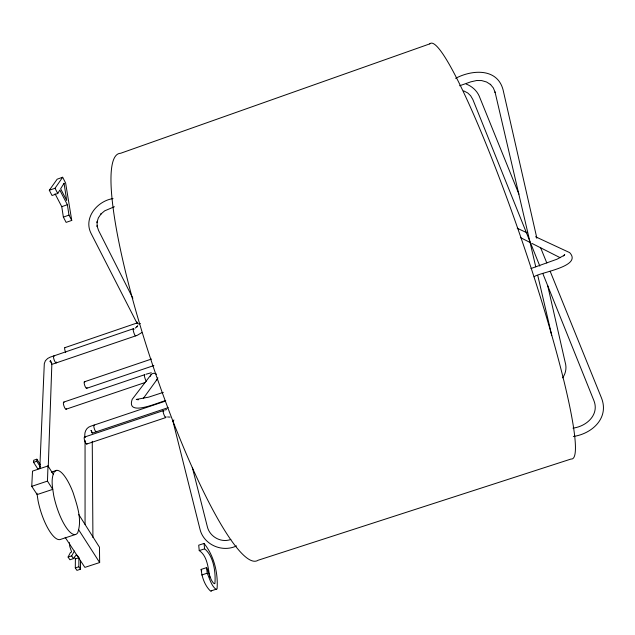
<?xml version="1.0" encoding="UTF-8"?>
<svg xmlns="http://www.w3.org/2000/svg" width="635" height="635" viewBox="0 0 635 635"><rect width="100%" height="100%" fill="white"/><g stroke="black" fill="none" stroke-linecap="round" stroke-linejoin="round"><path stroke-width="0.95" d="M74.255 557.189L75.382 558.903L75.303 567.928L76.93 570.389L80.47 569.23L80.502 560.435M80.47 569.23L78.843 566.769L78.899 557.752L78.145 556.609M47.458 481.1L47.998 465.931L32.512 471.114L31.75 486.339L37.14 494.562L52.753 489.363L47.458 481.1L31.75 486.339M48.244 467.082L51.84 364.506M39.783 468.511L44.307 363.625L45.379 360.775L47.696 358.457L50.197 357.156L133.263 328.763M40.434 466.979L36.774 461.256L36.87 459.2L33.687 460.264L33.584 462.328L37.782 468.86L40.164 468.066M137.668 325.58L136.985 326.866L137.271 326.477L135.176 328.12M77.772 556.038L76.319 554.76L73.469 558.625L69.906 559.792L68.088 557.054L71.66 555.879L74.446 551.013M68.088 557.054L70.39 552.601L71.461 552.132M562.602 377.865C565.325 374.086 566.523 369.292 565.714 364.68L547.688 285.607M71.747 220.416L65.627 183.055L62.659 177.252L57.158 179.197L49.308 190.27L52.046 195.501L57.753 193.492L59.809 190.103L67.366 204.708L68.993 215.122L71.747 220.416L66.135 222.385L63.365 217.099L61.77 206.677L55.062 193.81M49.308 190.27L55.031 188.246L62.659 177.252M143.296 398.423L157.004 379.516M564.055 255.437L564.745 254.516L563.515 255.873L564.38 255.206L557.038 259.191L530.963 268.541M151.17 374.531L132.199 399.312C125.627 417.925 160.457 401.344 165.743 400.653M199.247 550.593L204.613 548.854C213.646 555.966 215.884 572.651 214.9 583.557L214.455 583.676A14.803 2.969 73.4 0 1 211.042 579.223L206.605 567.634L201.152 569.404C201.843 577.096 204.811 585.637 210.502 591.058L217.051 588.955C218.281 573.373 214.082 555.696 204.041 543.449L198.707 545.187L199.247 550.593C207.423 556.03 208.153 568.182 209.828 577.191M211.145 591.121L211.661 590.693M141.803 332.605L137.136 335.383L53.03 363.99M56.721 470.337L54.388 471.622C50.467 478.917 52.61 487.632 53.689 495.387A33.457 10.041 73 0 0 65.54 526.471A33.457 10.041 73 0 0 77.716 532.733C82.352 519.613 77.097 505.325 73.112 492.665A33.457 10.041 73 0 0 56.721 470.337L51.356 472.122M61.77 206.677L67.366 204.708M113.046 198.58C97.314 200.914 83.026 218.043 91.186 233.64L136.969 323.112M455.62 78.335C471.876 69.683 497.292 67.747 503.071 89.837L536.694 237.387M63.365 217.099L68.993 215.122M114.395 206.74L104.672 210.844L100.735 214.193L101.052 213.892L98.354 217.9L96.98 222.345L97.107 221.805L97.163 226.362L97.012 225.822L98.536 230.426L132.882 298.307M459.605 85.773L470.837 81.836L476.599 80.534L481.671 80.581L486.577 82.002L490.696 84.63L490.307 84.264L493.331 87.892L495.181 92.496L495.03 91.972L535.75 266.827M64.873 347.662L137.343 322.874M84.344 381.818L151.463 359.045M86.765 388.287L153.853 365.554M63.873 402.042L144.574 374.737M66 409.234L144.986 382.548M163.346 392.351L148.78 397.113L136.231 399.463L138.327 399.756L137.049 399.304M534.122 276.812C538.25 272.534 583.152 266.827 569.651 252.611L535.908 236.926M165.322 401.145L90.749 426.212C85.923 427.609 83.939 432.927 85.058 437.563M93.067 432.856L168.204 407.638M84.614 437.031L163.314 410.623M86.709 444.063L165.703 417.6M33.584 462.328L36.774 461.256M75.525 534.48L60.174 539.528A33.425 10.477 73.1 0 1 38.029 500.586L36.941 493.204M75.382 558.903L78.899 557.752M75.303 567.928L78.843 566.769M78.827 514.628L99.465 547.219L99.655 562.547L84.868 567.38L65.175 537.345M572.968 428.117C586.915 426.363 599.591 414.369 593.82 400.415L542.774 273.439M145.979 374.245L151.265 372.737M236.506 545.909C222.274 552.847 203.557 544.679 199.954 529.098L172.91 421.1M573.341 436.483C592.042 433.792 609.449 418.005 601.456 397.891L550.156 271.24M201.716 574.977L207.193 573.199L206.605 567.634M164.759 410.035L166.632 409.583M167.553 416.965L170.093 417.108M230.846 539.456C220.861 543.179 209.59 536.519 207.343 526.717L192.326 467.4M216.551 589.375L215.916 589.312C211.114 585.391 209.709 578.612 207.193 573.199M517.255 228.267L527.026 232.807M520.438 237.585L530.154 242.506M531.924 243.395L560.189 257.699M466.241 84.082C471.892 86.241 476.647 90.424 479.155 95.956L518.93 194.151M463.709 90.861L467.765 92.98L470.638 95.742L472.869 99.536L539.821 266.073M71.66 555.879L73.469 558.625M78.74 529.915L99.655 562.547M36.87 459.2L40.521 464.915M47.998 465.931L53.213 474.178M55.031 188.246L57.753 193.492M71.461 551.497L69.802 546.592L69.437 542.647M536.027 236.371L536.773 238.204M540.488 247.38L546.814 262.985M201.152 569.404L201.7 570.984M537.774 275.519L551.728 335.415M204.041 543.449L204.613 548.854M92.25 441.317L92.924 537.496M85.058 440.515L85.066 524.383M165.91 416.639A3.707 0.706 70 0 1 164.925 416.719A3.707 0.706 70 0 1 163.179 412.028A3.707 0.706 70 0 1 163.87 411.139M87.09 443.595A3.683 0.992 72 0 1 84.757 441A3.683 0.992 72 0 1 84.923 437.158M173.45 421.6A3.739 1.214 -12.7 0 1 173.911 420.013M65.699 352.449A3.564 0.937 70.8 0 1 64.691 349.075A3.564 0.937 70.8 0 1 65.119 347.623M86.947 387.501A3.477 0.889 71.3 0 1 85.796 387.667A3.477 0.889 71.3 0 1 84.233 383.5A3.477 0.889 71.3 0 1 84.852 381.905M146.304 381.317A3.794 0.667 71.2 0 1 144.55 376.73A3.794 0.667 71.2 0 1 144.812 374.92M66.421 408.797A3.778 1.048 71.5 0 1 63.944 405.995A3.778 1.048 71.5 0 1 64.198 402.201M157.829 377.777A3.834 3.715 35.2 0 1 156.273 380.159M150.344 376.277A3.834 3.715 35.2 0 1 156.52 374.213M56.61 362.053A3.715 1.016 70.8 0 1 55.261 362.133A3.715 1.016 70.8 0 1 53.578 357.68A3.715 1.016 70.8 0 1 54.356 356.068M49.879 361.474A3.786 2.088 -29.4 0 1 50.721 360.958M96.56 431.371A3.54 0.921 71.9 0 1 94.361 428.831A3.54 0.921 71.9 0 1 94.48 425.18M135.731 335.534A3.731 0.691 72.5 0 1 134.461 334.296A3.731 0.691 72.5 0 1 133.167 329.724A3.731 0.691 72.5 0 1 134.001 329.398M140.422 323.533A3.778 2.095 -28.7 0 1 136.906 321.953M92.265 433.078L91.107 430.435L92.265 433.078M51.935 364.204C48.093 357.188 52.006 362.672 51.935 364.204M64.056 183.301L60.635 188.754L66.707 200.509L64.056 183.301M429.768 43.878L120.61 153.281A215.003 35.735 71.3 0 0 153.932 368.768A215.003 35.735 71.3 0 0 258.04 560.268L571.095 459.01A219.527 22.749 71.2 0 0 523.042 243.792A219.527 22.749 71.2 0 0 429.768 43.878"/></g></svg>
